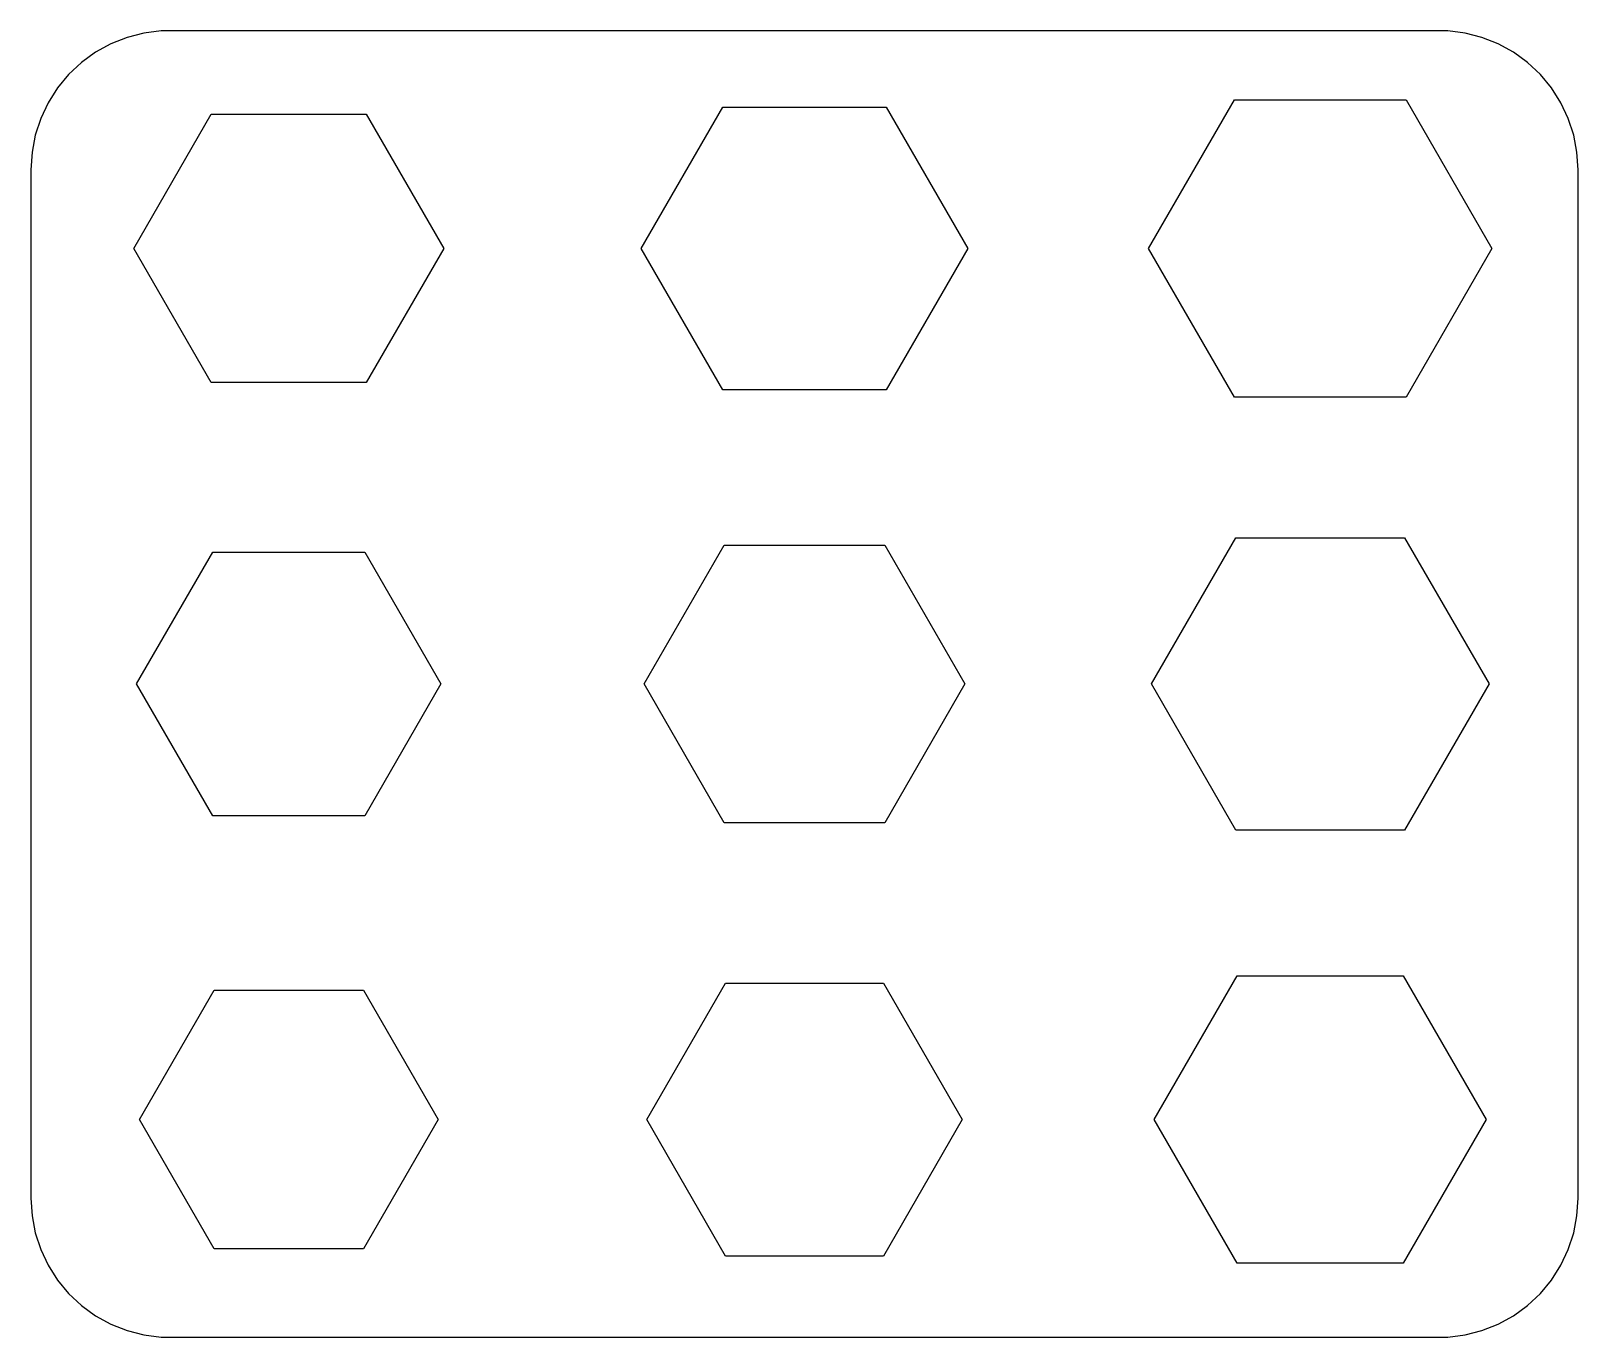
# Model space of a CAD drawing. Header units: metres. Extents: x -27.8 to 27.8, y 33.5 to 80.5.
import ezdxf

# ---------------------------------------------------------------- set-up
doc = ezdxf.new("R2010")
doc.units = ezdxf.units.M

msp = doc.modelspace()

# ---------------------------------------------------------------- linework, layer by layer
for p, q in [((-24.3551, 80.2501), (-24.9389, 80.0189)), ((-23.7469, 80.4062), (-24.3551, 80.2501)), ((-23.1239, 80.4849), (-23.7469, 80.4062)), ((23.1239, 80.4849), (-23.1239, 80.4849)), ((23.7469, 80.4062), (23.1239, 80.4849)), ((24.3551, 80.2501), (23.7469, 80.4062)), ((24.9389, 80.0189), (24.3551, 80.2501)), ((-25.4891, 79.7164), (-25.9971, 79.3474)), ((-24.9389, 80.0189), (-25.4891, 79.7164)), ((25.4891, 79.7164), (24.9389, 80.0189)), ((25.9971, 79.3474), (25.4891, 79.7164)), ((-25.9971, 79.3474), (-26.4548, 78.9175)), ((26.4548, 78.9175), (25.9971, 79.3474)), ((-26.8551, 78.4337), (-27.1915, 77.9036)), ((-26.4548, 78.9175), (-26.8551, 78.4337)), ((26.8551, 78.4337), (26.4548, 78.9175)), ((27.1915, 77.9036), (26.8551, 78.4337)), ((-27.1915, 77.9036), (-27.4589, 77.3354)), ((12.37, 72.662), (15.455, 78.0054)), ((15.455, 78.0054), (21.625, 78.0054)), ((21.625, 78.0054), (24.71, 72.662)), ((27.4589, 77.3354), (27.1915, 77.9036)), ((-27.4589, 77.3354), (-27.6529, 76.7382)), ((-24.11, 72.662), (-21.325, 77.4858)), ((-21.325, 77.4858), (-15.755, 77.4858)), ((-15.755, 77.4858), (-12.97, 72.662)), ((-5.87, 72.662), (-2.935, 77.7456)), ((-2.935, 77.7456), (2.935, 77.7456)), ((2.935, 77.7456), (5.87, 72.662)), ((27.6529, 76.7382), (27.4589, 77.3354)), ((-27.6529, 76.7382), (-27.7706, 76.1215)), ((27.7706, 76.1215), (27.6529, 76.7382)), ((-27.7706, 76.1215), (-27.81, 75.4948)), ((27.81, 75.4948), (27.7706, 76.1215)), ((-27.81, 75.4948), (-27.81, 38.4983)), ((27.81, 38.4983), (27.81, 75.4948)), ((-21.325, 67.8383), (-24.11, 72.662)), ((-12.97, 72.662), (-15.755, 67.8383)), ((-2.935, 67.5785), (-5.87, 72.662)), ((5.87, 72.662), (2.935, 67.5785)), ((15.455, 67.3187), (12.37, 72.662)), ((24.71, 72.662), (21.625, 67.3187)), ((-15.755, 67.8383), (-21.325, 67.8383)), ((2.935, 67.5785), (-2.935, 67.5785)), ((21.625, 67.3187), (15.455, 67.3187)), ((-5.76999, 56.9965), (-2.88499, 61.9935)), ((-2.88499, 61.9935), (2.88499, 61.9935)), ((2.88499, 61.9935), (5.76999, 56.9965)), ((12.47, 56.9965), (15.505, 62.2533)), ((15.505, 62.2533), (21.575, 62.2533)), ((21.575, 62.2533), (24.61, 56.9965)), ((-24.01, 56.9965), (-21.275, 61.7337)), ((-21.275, 61.7337), (-15.805, 61.7337)), ((-15.805, 61.7337), (-13.07, 56.9965)), ((-21.275, 52.2594), (-24.01, 56.9965)), ((-13.07, 56.9965), (-15.805, 52.2594)), ((-2.88499, 51.9996), (-5.76999, 56.9965)), ((5.76999, 56.9965), (2.88499, 51.9996)), ((15.505, 51.7398), (12.47, 56.9965)), ((24.61, 56.9965), (21.575, 51.7398)), ((-15.805, 52.2594), (-21.275, 52.2594)), ((2.88499, 51.9996), (-2.88499, 51.9996)), ((21.575, 51.7398), (15.505, 51.7398)), ((-5.67, 41.331), (-2.83499, 46.2414)), ((-2.83499, 46.2414), (2.83499, 46.2414)), ((2.83499, 46.2414), (5.67, 41.331)), ((12.57, 41.331), (15.555, 46.5012)), ((15.555, 46.5012), (21.525, 46.5012)), ((21.525, 46.5012), (24.51, 41.331)), ((-23.91, 41.331), (-21.225, 45.9816)), ((-21.225, 45.9816), (-15.855, 45.9816)), ((-15.855, 45.9816), (-13.17, 41.331)), ((-21.225, 36.6805), (-23.91, 41.331)), ((-13.17, 41.331), (-15.855, 36.6805)), ((-2.83499, 36.4207), (-5.67, 41.331)), ((5.67, 41.331), (2.83499, 36.4207)), ((15.555, 36.1609), (12.57, 41.331)), ((24.51, 41.331), (21.525, 36.1609)), ((-27.81, 38.4983), (-27.7706, 37.8716)), ((27.7706, 37.8716), (27.81, 38.4983)), ((-27.7706, 37.8716), (-27.6529, 37.2548)), ((27.6529, 37.2548), (27.7706, 37.8716)), ((-27.6529, 37.2548), (-27.4589, 36.6577)), ((27.4589, 36.6577), (27.6529, 37.2548)), ((-27.4589, 36.6577), (-27.1915, 36.0895)), ((-15.855, 36.6805), (-21.225, 36.6805)), ((2.83499, 36.4207), (-2.83499, 36.4207)), ((21.525, 36.1609), (15.555, 36.1609)), ((27.1915, 36.0895), (27.4589, 36.6577)), ((-27.1915, 36.0895), (-26.8551, 35.5594)), ((26.8551, 35.5594), (27.1915, 36.0895)), ((-26.8551, 35.5594), (-26.4548, 35.0755)), ((-26.4548, 35.0755), (-25.9971, 34.6457)), ((25.9971, 34.6457), (26.4548, 35.0755)), ((26.4548, 35.0755), (26.8551, 35.5594)), ((-25.9971, 34.6457), (-25.4891, 34.2766)), ((25.4891, 34.2766), (25.9971, 34.6457)), ((-25.4891, 34.2766), (-24.9389, 33.9741)), ((-24.9389, 33.9741), (-24.3551, 33.743)), ((24.3551, 33.743), (24.9389, 33.9741)), ((24.9389, 33.9741), (25.4891, 34.2766)), ((-24.3551, 33.743), (-23.7469, 33.5868)), ((-23.7469, 33.5868), (-23.1239, 33.5081)), ((-23.1239, 33.5081), (23.1239, 33.5081)), ((23.1239, 33.5081), (23.7469, 33.5868)), ((23.7469, 33.5868), (24.3551, 33.743))]:
    msp.add_line(p, q)

doc.saveas('drawing.dxf')
